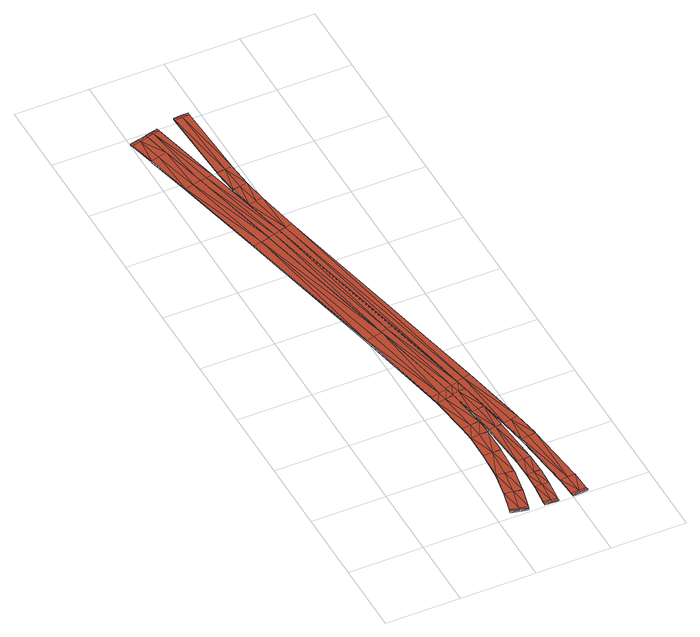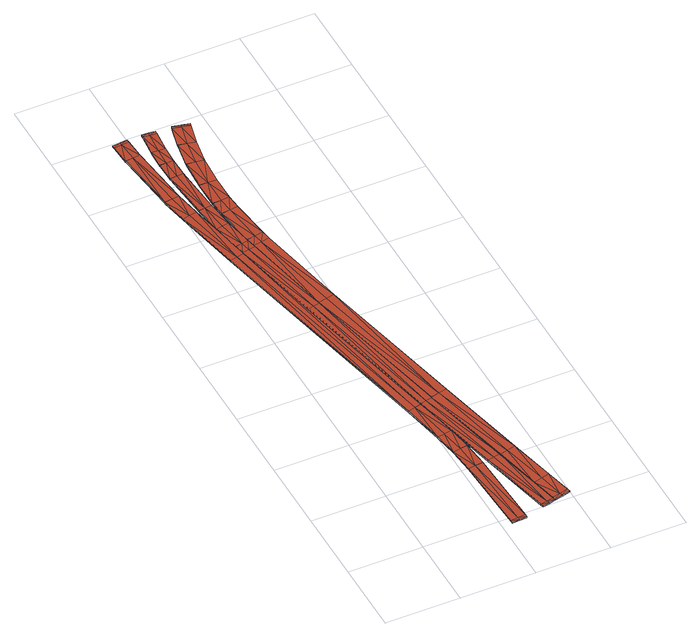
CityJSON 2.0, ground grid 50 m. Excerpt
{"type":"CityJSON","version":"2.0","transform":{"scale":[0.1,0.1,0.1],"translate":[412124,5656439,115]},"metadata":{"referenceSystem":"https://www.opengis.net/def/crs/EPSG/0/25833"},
"CityObjects":{
"building1":{"type":"Building","attributes":{"name":"Carolabrücke","Erfassungsdatum_Objekt":"2022-03-29","BodenHoehe":115.25,"gemHoehe":0,"BauwerkHoehe":1,"Breite":11.5,"Gemeindeschluessel":"14612000","Geometrietyp2DReferenz":"3000","measuredHeight":1,"function":"53001_1800"},"geometry":[{"type":"MultiSurface","lod":"2","boundaries":[[[0,1,2]],[[2,1,3]],[[1,4,5]],[[1,5,3]],[[4,6,5]],[[5,6,7]],[[6,8,7]],[[6,9,10]],[[6,10,8]],[[9,11,10]],[[9,12,13]],[[9,13,11]],[[12,14,13]],[[12,15,16]],[[12,16,14]],[[15,17,16]],[[15,18,17]],[[17,18,19]],[[18,20,19]],[[18,21,22]],[[18,22,23]],[[18,23,20]],[[21,24,22]],[[21,25,26]],[[27,28,29]],[[27,29,30]],[[31,32,0]],[[0,32,1]],[[32,33,1]],[[1,33,4]],[[33,34,4]],[[4,34,35]],[[36,37,38]],[[21,26,24]],[[25,39,40]],[[25,40,26]],[[25,41,42]],[[25,42,39]],[[43,44,41]],[[41,44,42]],[[41,45,46]],[[41,46,47]],[[41,47,43]],[[48,46,45]],[[45,36,49]],[[45,49,50]],[[45,50,48]],[[38,49,36]],[[36,27,30]],[[36,30,37]],[[4,35,6]],[[35,51,9]],[[35,9,6]],[[51,52,9]],[[9,52,12]],[[52,53,15]],[[52,15,12]],[[53,54,15]],[[15,54,18]],[[54,55,21]],[[54,21,18]],[[55,56,21]],[[21,56,25]],[[56,57,41]],[[56,41,25]],[[57,58,41]],[[41,58,45]],[[58,59,36]],[[58,36,45]],[[59,60,27]],[[59,27,36]],[[60,61,28]],[[60,28,27]],[[26,62,63]],[[40,39,64]],[[40,64,62]],[[39,42,65]],[[39,65,64]],[[42,44,66]],[[42,66,65]],[[44,43,67]],[[44,67,66]],[[43,47,68]],[[43,68,67]],[[47,46,69]],[[47,69,68]],[[46,48,70]],[[46,70,69]],[[48,50,71]],[[48,71,70]],[[50,49,72]],[[50,72,71]],[[49,38,73]],[[49,73,72]],[[38,37,74]],[[38,74,73]],[[37,30,75]],[[37,75,74]],[[30,29,76]],[[30,76,75]],[[29,28,77]],[[29,77,76]],[[28,61,78]],[[28,78,77]],[[61,60,79]],[[61,79,78]],[[60,59,80]],[[60,80,79]],[[59,58,81]],[[59,81,80]],[[58,57,82]],[[58,82,81]],[[57,56,83]],[[57,83,82]],[[56,55,84]],[[56,84,83]],[[55,54,85]],[[55,85,84]],[[0,2,86]],[[0,86,87]],[[2,3,88]],[[2,88,86]],[[3,5,89]],[[3,89,88]],[[5,7,90]],[[5,90,89]],[[7,8,91]],[[7,91,90]],[[8,10,92]],[[8,92,91]],[[10,11,93]],[[10,93,92]],[[11,13,94]],[[11,94,93]],[[13,14,95]],[[13,95,94]],[[14,16,96]],[[14,96,95]],[[16,17,97]],[[16,97,96]],[[17,19,98]],[[17,98,97]],[[19,20,99]],[[19,99,98]],[[20,23,100]],[[20,100,99]],[[23,22,101]],[[23,101,100]],[[22,24,102]],[[22,102,101]],[[24,26,63]],[[24,63,102]],[[26,40,62]],[[54,53,103]],[[54,103,85]],[[53,52,104]],[[53,104,103]],[[52,51,105]],[[52,105,104]],[[51,35,106]],[[51,106,105]],[[35,34,107]],[[35,107,106]],[[34,33,108]],[[34,108,107]],[[33,32,109]],[[33,109,108]],[[32,31,110]],[[32,110,109]],[[31,0,87]],[[31,87,110]],[[111,104,105]],[[112,104,111]],[[113,103,104]],[[112,113,104]],[[113,85,103]],[[114,85,113]],[[115,84,85]],[[114,115,85]],[[115,83,84]],[[116,83,115]],[[117,82,83]],[[116,117,83]],[[117,81,82]],[[118,81,117]],[[119,80,81]],[[118,119,81]],[[120,79,80]],[[119,120,80]],[[77,78,79]],[[120,77,79]],[[86,121,87]],[[88,121,86]],[[89,122,121]],[[88,89,121]],[[89,123,122]],[[90,123,89]],[[90,91,123]],[[92,111,123]],[[91,92,123]],[[92,93,111]],[[94,112,111]],[[93,94,111]],[[94,95,112]],[[96,113,112]],[[95,96,112]],[[96,97,113]],[[97,114,113]],[[98,114,97]],[[98,99,114]],[[101,115,114]],[[100,101,114]],[[99,100,114]],[[101,102,115]],[[63,116,115]],[[102,63,115]],[[62,64,116]],[[63,62,116]],[[65,117,116]],[[64,65,116]],[[117,66,67]],[[65,66,117]],[[69,118,117]],[[68,69,117]],[[67,68,117]],[[118,69,70]],[[72,119,118]],[[71,72,118]],[[70,71,118]],[[119,72,73]],[[75,120,119]],[[74,75,119]],[[73,74,119]],[[76,77,120]],[[75,76,120]],[[87,109,110]],[[121,109,87]],[[121,108,109]],[[122,108,121]],[[122,107,108]],[[106,107,122]],[[123,106,122]],[[111,105,106]],[[123,111,106]]],"semantics":{"surfaces":[{"type":"RoofSurface"},{"type":"WallSurface"},{"type":"GroundSurface"}],"values":[0,0,0,0,0,0,0,0,0,0,0,0,0,0,0,0,0,0,0,0,0,0,0,0,0,0,0,0,0,0,0,0,0,0,0,0,0,0,0,0,0,0,0,0,0,0,0,0,0,0,0,0,0,0,0,0,0,0,0,0,0,0,0,0,0,0,0,0,0,0,0,0,0,1,1,1,1,1,1,1,1,1,1,1,1,1,1,1,1,1,1,1,1,1,1,1,1,1,1,1,1,1,1,1,1,1,1,1,1,1,1,1,1,1,1,1,1,1,1,1,1,1,1,1,1,1,1,1,1,1,1,1,1,1,1,1,1,1,1,1,1,1,1,1,1,1,1,1,1,1,1,1,1,1,1,1,1,1,1,1,1,1,1,1,1,1,1,1,1,1,1,2,2,2,2,2,2,2,2,2,2,2,2,2,2,2,2,2,2,2,2,2,2,2,2,2,2,2,2,2,2,2,2,2,2,2,2,2,2,2,2,2,2,2,2,2,2,2,2,2,2,2,2,2,2,2,2,2,2,2,2,2,2,2,2,2,2,2,2,2,2,2,2,2]}}]},
"building2":{"type":"Building","attributes":{"name":"Carolabrücke","Erfassungsdatum_Objekt":"2022-03-29","BodenHoehe":115.3,"gemHoehe":0,"BauwerkHoehe":1,"Breite":9,"Gemeindeschluessel":"14612000","Geometrietyp2DReferenz":"3000","measuredHeight":1,"function":"53001_1800"},"geometry":[{"type":"MultiSurface","lod":"2","boundaries":[[[124,125,126]],[[126,125,127]],[[128,124,126]],[[128,126,129]],[[130,128,129]],[[130,129,131]],[[132,130,133]],[[133,130,131]],[[134,132,135]],[[135,132,133]],[[136,134,135]],[[136,135,137]],[[138,136,139]],[[139,136,137]],[[140,141,138]],[[140,138,139]],[[142,141,140]],[[142,140,143]],[[144,142,145]],[[145,142,143]],[[146,144,145]],[[146,145,147]],[[148,146,149]],[[149,146,147]],[[150,148,149]],[[143,140,151]],[[143,151,152]],[[145,143,153]],[[143,152,154]],[[143,154,153]],[[147,145,153]],[[147,153,155]],[[149,147,155]],[[149,155,156]],[[157,149,156]],[[157,156,158]],[[150,149,157]],[[126,127,159]],[[159,127,160]],[[129,126,159]],[[129,159,161]],[[129,161,162]],[[131,129,163]],[[131,163,164]],[[131,164,165]],[[162,163,129]],[[133,131,166]],[[133,166,167]],[[165,168,131]],[[131,168,166]],[[135,133,169]],[[135,169,170]],[[135,170,171]],[[133,167,169]],[[137,135,172]],[[137,172,173]],[[135,171,174]],[[135,174,172]],[[139,137,175]],[[139,175,176]],[[139,176,177]],[[137,173,175]],[[140,139,151]],[[151,139,177]],[[127,125,178]],[[127,178,179]],[[125,124,180]],[[125,180,178]],[[124,128,181]],[[124,181,180]],[[128,130,182]],[[128,182,181]],[[130,132,183]],[[130,183,182]],[[132,134,184]],[[132,184,183]],[[134,136,185]],[[134,185,184]],[[136,138,186]],[[136,186,185]],[[138,141,187]],[[138,187,186]],[[141,142,188]],[[141,188,187]],[[142,144,189]],[[142,189,188]],[[144,146,190]],[[144,190,189]],[[146,148,191]],[[146,191,190]],[[148,150,192]],[[148,192,191]],[[150,157,193]],[[150,193,192]],[[157,158,194]],[[157,194,193]],[[158,156,195]],[[158,195,194]],[[156,155,196]],[[156,196,195]],[[155,153,197]],[[155,197,196]],[[153,154,198]],[[153,198,197]],[[154,152,199]],[[154,199,198]],[[152,151,200]],[[152,200,199]],[[151,177,201]],[[151,201,200]],[[177,176,202]],[[177,202,201]],[[176,175,203]],[[176,203,202]],[[175,173,204]],[[175,204,203]],[[173,172,205]],[[173,205,204]],[[172,174,206]],[[172,206,205]],[[174,171,207]],[[174,207,206]],[[171,170,208]],[[171,208,207]],[[170,169,209]],[[170,209,208]],[[169,167,210]],[[169,210,209]],[[167,166,211]],[[167,211,210]],[[166,168,212]],[[166,212,211]],[[168,165,213]],[[168,213,212]],[[165,164,214]],[[165,214,213]],[[164,163,215]],[[164,215,214]],[[163,162,216]],[[163,216,215]],[[162,161,217]],[[162,217,216]],[[161,159,218]],[[161,218,217]],[[159,160,219]],[[159,219,218]],[[160,127,179]],[[160,179,219]],[[201,220,200]],[[200,221,222]],[[199,200,222]],[[197,222,223]],[[198,199,222]],[[197,198,222]],[[197,223,224]],[[196,197,224]],[[196,224,225]],[[195,196,225]],[[195,225,193]],[[194,195,193]],[[200,220,221]],[[226,178,180]],[[179,178,226]],[[226,180,181]],[[227,226,181]],[[227,181,182]],[[228,227,182]],[[229,182,183]],[[228,182,229]],[[230,183,184]],[[229,183,230]],[[230,184,185]],[[231,230,185]],[[220,185,186]],[[231,185,220]],[[186,187,221]],[[220,186,221]],[[221,187,188]],[[222,221,188]],[[223,188,189]],[[222,188,223]],[[223,189,190]],[[224,223,190]],[[225,190,191]],[[224,190,225]],[[225,191,192]],[[193,225,192]],[[218,179,226]],[[219,179,218]],[[218,226,227]],[[217,218,227]],[[216,217,227]],[[215,227,228]],[[214,215,228]],[[213,214,228]],[[227,215,216]],[[211,228,229]],[[210,211,229]],[[228,212,213]],[[211,212,228]],[[209,229,230]],[[208,209,230]],[[207,208,230]],[[209,210,229]],[[205,230,231]],[[204,205,231]],[[206,207,230]],[[205,206,230]],[[203,231,220]],[[202,203,220]],[[201,202,220]],[[203,204,231]]],"semantics":{"surfaces":[{"type":"RoofSurface"},{"type":"WallSurface"},{"type":"GroundSurface"}],"values":[0,0,0,0,0,0,0,0,0,0,0,0,0,0,0,0,0,0,0,0,0,0,0,0,0,0,0,0,0,0,0,0,0,0,0,0,0,0,0,0,0,0,0,0,0,0,0,0,0,0,0,0,0,0,0,0,0,0,0,0,0,0,0,0,1,1,1,1,1,1,1,1,1,1,1,1,1,1,1,1,1,1,1,1,1,1,1,1,1,1,1,1,1,1,1,1,1,1,1,1,1,1,1,1,1,1,1,1,1,1,1,1,1,1,1,1,1,1,1,1,1,1,1,1,1,1,1,1,1,1,1,1,1,1,1,1,1,1,1,1,1,1,1,1,1,1,1,1,2,2,2,2,2,2,2,2,2,2,2,2,2,2,2,2,2,2,2,2,2,2,2,2,2,2,2,2,2,2,2,2,2,2,2,2,2,2,2,2,2,2,2,2,2,2,2,2,2,2,2,2,2,2,2,2,2,2,2,2,2,2,2,2]}}]},
"building3":{"type":"Building","attributes":{"name":"Carolabrücke","Erfassungsdatum_Objekt":"2022-03-29","BodenHoehe":115.32,"gemHoehe":0,"BauwerkHoehe":1,"Breite":10,"Gemeindeschluessel":"14612000","Geometrietyp2DReferenz":"3000","measuredHeight":1,"function":"53001_1800"},"geometry":[{"type":"MultiSurface","lod":"2","boundaries":[[[232,233,234]],[[234,233,235]],[[236,237,238]],[[238,237,239]],[[238,239,240]],[[241,240,239]],[[242,243,244]],[[244,243,245]],[[244,245,238]],[[236,238,245]],[[246,247,244]],[[246,244,248]],[[242,244,247]],[[249,246,248]],[[249,248,250]],[[251,252,253]],[[253,252,254]],[[255,251,256]],[[255,256,257]],[[251,253,256]],[[258,255,259]],[[258,259,260]],[[255,257,261]],[[255,261,259]],[[262,258,263]],[[262,263,264]],[[262,264,265]],[[258,260,263]],[[266,262,265]],[[266,265,267]],[[233,266,268]],[[268,266,269]],[[266,267,269]],[[240,233,270]],[[270,233,268]],[[238,240,271]],[[271,240,270]],[[244,238,271]],[[244,271,272]],[[248,244,272]],[[248,272,273]],[[250,248,273]],[[250,273,274]],[[275,276,251]],[[251,276,252]],[[277,275,251]],[[277,251,255]],[[278,277,255]],[[278,255,258]],[[279,278,262]],[[262,278,258]],[[280,279,266]],[[266,279,262]],[[233,232,280]],[[233,280,266]],[[241,235,240]],[[240,235,233]],[[249,250,281]],[[249,281,282]],[[250,274,283]],[[250,283,281]],[[274,273,284]],[[274,284,283]],[[273,272,285]],[[273,285,284]],[[272,271,286]],[[272,286,285]],[[271,270,287]],[[271,287,286]],[[270,268,288]],[[270,288,287]],[[268,269,289]],[[268,289,288]],[[269,267,290]],[[269,290,289]],[[267,265,291]],[[267,291,290]],[[265,264,292]],[[265,292,291]],[[264,263,293]],[[264,293,292]],[[263,260,294]],[[263,294,293]],[[260,259,295]],[[260,295,294]],[[259,261,296]],[[259,296,295]],[[261,257,297]],[[261,297,296]],[[257,256,298]],[[257,298,297]],[[256,253,299]],[[256,299,298]],[[253,254,300]],[[253,300,299]],[[254,252,301]],[[254,301,300]],[[252,276,302]],[[252,302,301]],[[276,275,303]],[[276,303,302]],[[275,277,304]],[[275,304,303]],[[277,278,305]],[[277,305,304]],[[278,279,306]],[[278,306,305]],[[279,280,307]],[[279,307,306]],[[280,232,308]],[[280,308,307]],[[232,234,309]],[[232,309,308]],[[234,235,310]],[[234,310,309]],[[235,241,311]],[[235,311,310]],[[241,239,312]],[[241,312,311]],[[239,237,313]],[[239,313,312]],[[237,236,314]],[[237,314,313]],[[236,245,315]],[[236,315,314]],[[245,243,316]],[[245,316,315]],[[243,242,317]],[[243,317,316]],[[242,247,318]],[[242,318,317]],[[247,246,319]],[[247,319,318]],[[246,249,282]],[[246,282,319]],[[320,302,303]],[[301,302,320]],[[320,303,304]],[[321,320,304]],[[321,304,305]],[[322,321,305]],[[323,305,306]],[[322,305,323]],[[324,306,307]],[[323,306,324]],[[307,308,325]],[[324,307,325]],[[326,310,311]],[[325,310,326]],[[309,325,308]],[[310,325,309]],[[327,313,314]],[[312,313,327]],[[326,312,327]],[[312,326,311]],[[328,316,317]],[[315,316,328]],[[327,315,328]],[[315,327,314]],[[328,318,319]],[[329,328,319]],[[318,328,317]],[[329,319,282]],[[281,329,282]],[[299,301,320]],[[300,301,299]],[[298,320,321]],[[297,298,321]],[[298,299,320]],[[295,321,322]],[[294,295,322]],[[296,297,321]],[[295,296,321]],[[293,322,323]],[[292,293,323]],[[291,292,323]],[[293,294,322]],[[291,323,324]],[[290,291,324]],[[288,324,325]],[[289,324,288]],[[289,290,324]],[[287,325,326]],[[288,325,287]],[[286,326,327]],[[287,326,286]],[[286,327,328]],[[285,286,328]],[[285,328,329]],[[284,285,329]],[[284,329,281]],[[283,284,281]]],"semantics":{"surfaces":[{"type":"RoofSurface"},{"type":"WallSurface"},{"type":"GroundSurface"}],"values":[0,0,0,0,0,0,0,0,0,0,0,0,0,0,0,0,0,0,0,0,0,0,0,0,0,0,0,0,0,0,0,0,0,0,0,0,0,0,0,0,0,0,0,0,0,0,0,0,0,0,0,0,0,0,0,0,0,1,1,1,1,1,1,1,1,1,1,1,1,1,1,1,1,1,1,1,1,1,1,1,1,1,1,1,1,1,1,1,1,1,1,1,1,1,1,1,1,1,1,1,1,1,1,1,1,1,1,1,1,1,1,1,1,1,1,1,1,1,1,1,1,1,1,1,1,1,1,1,1,1,1,1,1,1,1,2,2,2,2,2,2,2,2,2,2,2,2,2,2,2,2,2,2,2,2,2,2,2,2,2,2,2,2,2,2,2,2,2,2,2,2,2,2,2,2,2,2,2,2,2,2,2,2,2,2,2,2,2,2,2,2,2]}}]}
},
"vertices":[
[59,3963,13],[64,3943,13],[115,3976,13],[120,3956,13],[103,3775,13],[159,3788,13],[178,3464,13],[234,3478,13],[234,3477,13],[321,2832,13],[377,2845,13],[377,2844,13],[552,1786,13],[608,1798,13],[609,1798,13],[678,1168,13],[609,1797,13],[734,1179,13],[691,1105,13],[747,1116,13],[747,1114,13],[725,834,13],[782,842,13],[748,1112,13],[782,840,13],[733,733,13],[782,839,13],[659,51,13],[654,32,13],[710,18,13],[715,38,13],[3,3950,13],[8,3930,13],[47,3762,13],[47,3761,13],[122,3451,13],[693,194,13],[749,181,13],[749,183,13],[791,735,13],[791,738,13],[733,559,13],[791,733,13],[790,557,13],[790,558,13],[721,364,13],[779,360,13],[790,555,13],[778,357,13],[749,185,13],[778,354,13],[265,2819,13],[496,1774,13],[622,1156,13],[634,1095,13],[668,828,13],[676,731,13],[675,560,13],[664,370,13],[636,206,13],[603,64,13],[598,45,13],[791,738,3],[782,839,3],[791,735,3],[791,733,3],[790,558,3],[790,557,3],[790,555,3],[779,360,3],[778,357,3],[778,354,3],[749,185,3],[749,183,3],[749,181,3],[715,38,3],[710,18,3],[654,32,3],[598,45,3],[603,64,3],[636,206,3],[664,370,3],[675,560,3],[676,731,3],[668,828,3],[634,1095,3],[115,3976,3],[59,3963,3],[120,3956,3],[159,3788,3],[234,3478,3],[234,3477,3],[377,2845,3],[377,2844,3],[608,1798,3],[609,1798,3],[609,1797,3],[734,1179,3],[747,1116,3],[747,1114,3],[748,1112,3],[782,842,3],[782,840,3],[622,1156,3],[496,1774,3],[265,2819,3],[122,3451,3],[47,3761,3],[47,3762,3],[8,3930,3],[3,3950,3],[321,2832,3],[552,1786,3],[678,1168,3],[691,1105,3],[725,834,3],[733,733,3],[733,559,3],[721,364,3],[693,194,3],[659,51,3],[64,3943,3],[103,3775,3],[178,3464,3],
[816,35,13],[814,15,13],[861,32,13],[859,12,13],[828,178,13],[873,175,13],[834,294,13],[879,294,13],[831,423,13],[876,425,13],[804,747,13],[849,752,13],[781,932,13],[825,939,13],[747,1122,13],[791,1130,13],[777,1196,13],[733,1187,13],[607,1804,13],[651,1814,13],[374,2847,13],[418,2857,13],[232,3471,13],[276,3481,13],[119,3958,13],[163,3968,13],[114,3978,13],[822,1205,13],[695,1823,13],[462,2867,13],[695,1824,13],[320,3491,13],[207,3978,13],[158,3988,13],[202,3998,13],[906,28,13],[904,8,13],[918,171,13],[918,172,13],[918,173,13],[924,291,13],[924,293,13],[921,426,13],[921,427,13],[924,295,13],[921,429,13],[893,756,13],[893,757,13],[870,945,13],[870,946,13],[893,758,13],[869,947,13],[836,1138,13],[835,1139,13],[814,15,3],[859,12,3],[816,35,3],[828,178,3],[834,294,3],[831,423,3],[804,747,3],[781,932,3],[747,1122,3],[733,1187,3],[607,1804,3],[374,2847,3],[232,3471,3],[119,3958,3],[114,3978,3],[158,3988,3],[202,3998,3],[207,3978,3],[320,3491,3],[462,2867,3],[695,1824,3],[695,1823,3],[822,1205,3],[835,1139,3],[836,1138,3],[869,947,3],[870,946,3],[870,945,3],[893,758,3],[893,757,3],[893,756,3],[921,429,3],[921,427,3],[921,426,3],[924,295,3],[924,293,3],[924,291,3],[918,173,3],[918,172,3],[918,171,3],[906,28,3],[904,8,3],[791,1130,3],[777,1196,3],[651,1814,3],[418,2857,3],[276,3481,3],[163,3968,3],[861,32,3],[873,175,3],[879,294,3],[876,425,3],[849,752,3],[825,939,3],
[457,2872,13],[506,2882,13],[457,2873,13],[400,3158,13],[374,3321,13],[374,3319,13],[423,3327,13],[399,3160,13],[449,3168,13],[400,3159,13],[357,3496,13],[357,3495,13],[407,3499,13],[374,3322,13],[332,4021,13],[357,3497,13],[382,4023,13],[331,4041,13],[381,4043,13],[1050,33,13],[1051,13,13],[1099,36,13],[1101,17,13],[1040,168,13],[1090,171,13],[1090,172,13],[992,594,13],[1041,600,13],[1041,601,13],[1090,173,13],[961,770,13],[1041,603,13],[1010,779,13],[1010,780,13],[869,1222,13],[918,1232,13],[555,2893,13],[918,1233,13],[498,3177,13],[473,3333,13],[457,3503,13],[432,4026,13],[431,4046,13],[1000,30,13],[1001,10,13],[990,163,13],[942,587,13],[911,761,13],[820,1212,13],[381,4043,3],[331,4041,3],[431,4046,3],[432,4026,3],[457,3503,3],[473,3333,3],[498,3177,3],[555,2893,3],[918,1233,3],[918,1232,3],[1010,780,3],[1010,779,3],[1041,603,3],[1041,601,3],[1041,600,3],[1090,173,3],[1090,172,3],[1090,171,3],[1099,36,3],[1101,17,3],[1051,13,3],[1001,10,3],[1000,30,3],[990,163,3],[942,587,3],[911,761,3],[820,1212,3],[457,2872,3],[457,2873,3],[400,3158,3],[400,3159,3],[399,3160,3],[374,3319,3],[374,3321,3],[374,3322,3],[357,3495,3],[357,3496,3],[357,3497,3],[332,4021,3],[1050,33,3],[1040,168,3],[992,594,3],[961,770,3],[869,1222,3],[506,2882,3],[449,3168,3],[423,3327,3],[407,3499,3],[382,4023,3]
]}
